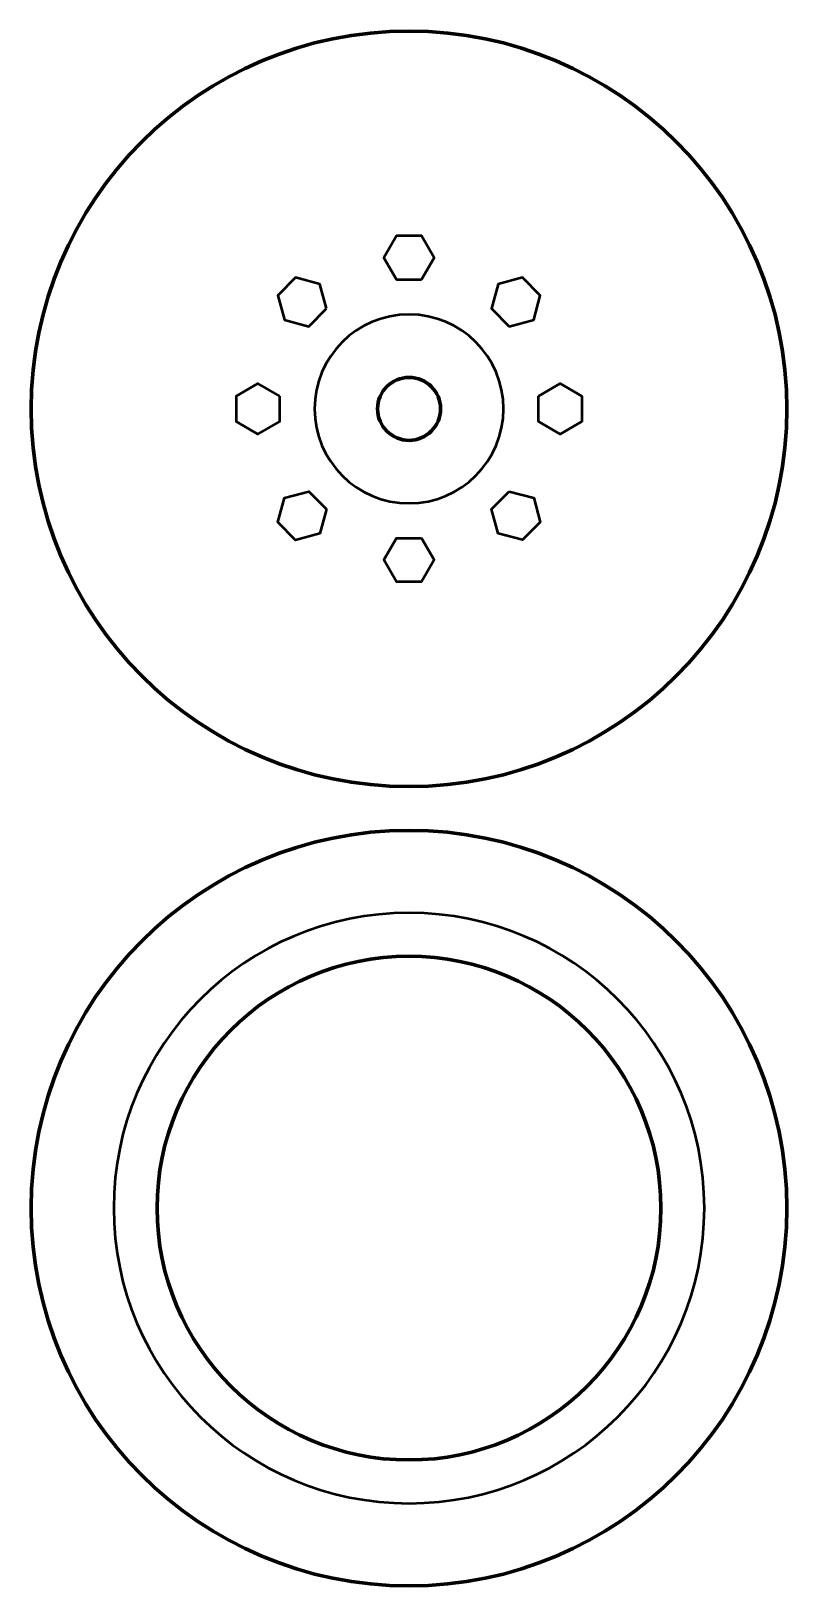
# Model space of a CAD drawing. Header units: inches. Extents: x 589 to 2016, y -1839 to -951.
# Drawn here: x 775.75 to 799.75, y -1601.31 to -1551.92 of the extents above; entities that cross this region are included whole.
import ezdxf

# ---------------------------------------------------------------- set-up
doc = ezdxf.new("R2010")
doc.units = ezdxf.units.IN
doc.header["$MEASUREMENT"] = 0
doc.layers.add('Layer 1', color=7, linetype='Continuous')

# ---------------------------------------------------------------- blocks, each defined once
blk = doc.blocks.new('block 232')
at = {"layer": 'Layer 1', "color": 18, "lineweight": 80, "true_color": 0x010101}
for points in [[(799.752, -1589.309), (799.752, -1582.682), (794.38, -1577.309), (787.752, -1577.309), (781.125, -1577.309), (775.751, -1582.682), (775.751, -1589.309), (775.751, -1595.937), (781.124, -1601.311), (787.752, -1601.311), (794.38, -1601.311), (799.752, -1595.937), (799.752, -1589.309)], [(779.751, -1589.309), (779.751, -1584.892), (783.333, -1581.309), (787.753, -1581.309), (792.17, -1581.309), (795.753, -1584.891), (795.753, -1589.309), (795.753, -1593.728), (792.171, -1597.31), (787.753, -1597.31), (783.334, -1597.31), (779.751, -1593.728), (779.751, -1589.309)]]:
    blk.add_open_spline(points, degree=3, knots=[0, 0, 0, 0, 1, 1, 1, 2, 2, 2, 3, 3, 3, 4, 4, 4, 4], dxfattribs=at)
at = {"layer": 'Layer 1', "color": 240, "lineweight": 50, "true_color": 0xec2227}
blk.add_open_spline([(787.753, -1579.93), (792.932, -1579.93), (797.132, -1584.13), (797.132, -1589.309), (797.132, -1594.489), (792.932, -1598.688), (787.753, -1598.688), (782.573, -1598.688), (778.374, -1594.489), (778.374, -1589.309), (778.374, -1584.13), (782.573, -1579.93), (787.753, -1579.93)], degree=3, knots=[0, 0, 0, 0, 1, 1, 1, 2, 2, 2, 3, 3, 3, 4, 4, 4, 4], dxfattribs=at)
blk = doc.blocks.new('block 234')
at = {"layer": 'Layer 1', "color": 240, "lineweight": 50, "true_color": 0xec2227}
for points in [[(788.153, -1559.811), (788.552, -1559.119), (788.153, -1558.426), (787.352, -1558.426), (786.952, -1559.119), (787.352, -1559.811), (788.153, -1559.811)], [(785.131, -1560.732), (784.924, -1559.959), (784.152, -1559.751), (783.586, -1560.317), (783.793, -1561.09), (784.566, -1561.298), (785.131, -1560.732)], [(790.938, -1561.298), (791.712, -1561.09), (791.919, -1560.317), (791.354, -1559.751), (790.581, -1559.959), (790.374, -1560.732), (790.938, -1561.298)], [(783.646, -1563.52), (782.953, -1563.118), (782.26, -1563.52), (782.26, -1564.318), (782.953, -1564.718), (783.646, -1564.318), (783.646, -1563.52)], [(791.86, -1563.52), (792.552, -1563.118), (793.245, -1563.52), (793.245, -1564.318), (792.552, -1564.718), (791.86, -1564.318), (791.86, -1563.52)], [(785.131, -1567.106), (784.924, -1567.877), (784.152, -1568.085), (783.586, -1567.52), (783.793, -1566.746), (784.566, -1566.539), (785.131, -1567.106)], [(790.938, -1566.539), (791.712, -1566.746), (791.919, -1567.519), (791.353, -1568.084), (790.581, -1567.877), (790.374, -1567.106), (790.938, -1566.539)], [(788.153, -1568.025), (788.552, -1568.718), (788.153, -1569.412), (787.352, -1569.412), (786.952, -1568.718), (787.352, -1568.025), (788.153, -1568.025)]]:
    blk.add_lwpolyline(points, dxfattribs=at)
at = {"layer": 'Layer 1', "color": 18, "lineweight": 80, "true_color": 0x010101}
for points in [[(787.753, -1551.918), (794.38, -1551.918), (799.753, -1557.291), (799.753, -1563.919), (799.753, -1570.546), (794.38, -1575.919), (787.753, -1575.919), (781.125, -1575.919), (775.752, -1570.546), (775.752, -1563.919), (775.752, -1557.291), (781.125, -1551.918), (787.753, -1551.918)], [(787.753, -1562.919), (788.305, -1562.919), (788.753, -1563.366), (788.753, -1563.919), (788.753, -1564.471), (788.305, -1564.919), (787.753, -1564.919), (787.201, -1564.919), (786.753, -1564.471), (786.753, -1563.919), (786.753, -1563.366), (787.201, -1562.919), (787.753, -1562.919)]]:
    blk.add_open_spline(points, degree=3, knots=[0, 0, 0, 0, 1, 1, 1, 2, 2, 2, 3, 3, 3, 4, 4, 4, 4], dxfattribs=at)
blk = doc.blocks.new('block 233')
at = {"layer": 'Layer 1', "color": 240, "lineweight": 50, "true_color": 0xec2227}
blk.add_open_spline([(787.753, -1560.919), (789.41, -1560.919), (790.753, -1562.262), (790.753, -1563.919), (790.753, -1565.575), (789.41, -1566.919), (787.753, -1566.919), (786.096, -1566.919), (784.752, -1565.575), (784.752, -1563.919), (784.752, -1562.262), (786.096, -1560.919), (787.753, -1560.919)], degree=3, knots=[0, 0, 0, 0, 1, 1, 1, 2, 2, 2, 3, 3, 3, 4, 4, 4, 4], dxfattribs=at)
at = {"layer": 'Layer 1'}
blk.add_blockref('block 234', (0, 0), dxfattribs=at)
blk = doc.blocks.new('block 231')
at = {"layer": 'Layer 1'}
for name in ['block 233', 'block 232']:
    blk.add_blockref(name, (0, 0), dxfattribs=at)

msp = doc.modelspace()

# ---------------------------------------------------------------- block references
at = {"layer": 'Layer 1'}
msp.add_blockref('block 231', (0, 0), dxfattribs=at)

doc.saveas('drawing.dxf')
